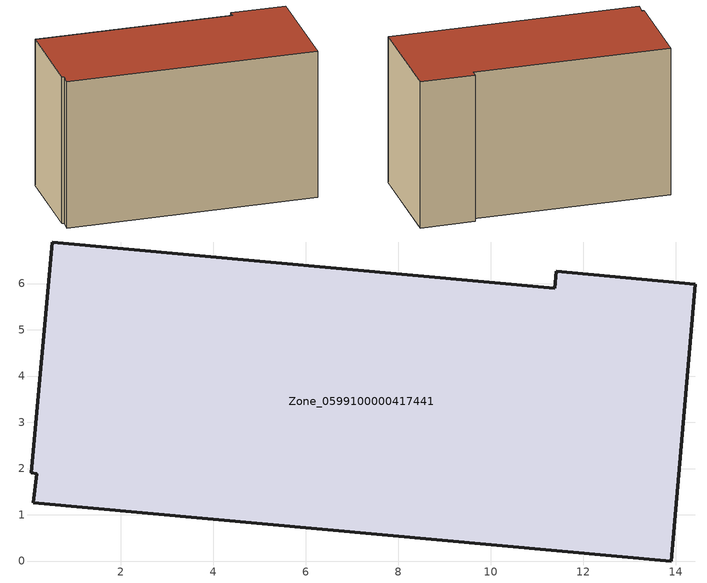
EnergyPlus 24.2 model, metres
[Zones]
Zone_0599100000417441
 floor ground (C_G): 0.18,1.89 0.06,1.91 0.52,6.9 11.38,5.9 11.42,6.26 14.43,5.98 13.9,0 0.1,1.26 z0
 wall outside (C_F): 13.9,0 14.43,5.98 11.42,6.26 11.38,5.9 0.52,6.9 0.06,1.91 0.18,1.89 0.1,1.26 13.9,0 z0:8.52
 roof outside (C_R): 0.18,1.89 0.1,1.26 13.9,0 14.43,5.98 11.42,6.26 11.38,5.9 0.52,6.9 0.06,1.91 z8.52
[BUILDING]
Pand.0599100000417441: North Axis=0; Terrain=City; Loads Convergence Tolerance Value=0.04; Temperature Convergence Tolerance Value=0.4; Solar Distribution=FullExterior; Maximum Number of Warmup Days=25; Minimum Number of Warmup Days=1
[Site:Location]
Rotterdam.The.Hague.AP_ZH_NLD Design_Conditions: Latitude=51.96; Longitude=4.45; Time Zone=1; Elevation=-4.5
[SITE:GROUNDTEMPERATURE:BUILDINGSURFACE]
18, 18, 18, 18, 18, 18, 18, 18, 18, 18, 18, 18
[MATERIAL] Thermal Absorptance=0.9; Solar Absorptance=0.7; Visible Absorptance=0.7
Name | Roughness | Thickness | Conductivity | Density | Specific Heat
G.TI.2006-2014 | MediumSmooth | 0.15 | 0.06 | 540 | 1210
F.TI.2006-2014 | Rough | 0.3 | 0.12 | 1920 | 840
R.TI.2006-2014 | MediumRough | 0.2 | 0.08 | 1500 | 1000
[CONSTRUCTION]
C_G: G.TI.2006-2014
C_F: F.TI.2006-2014
C_R: R.TI.2006-2014
[ZONE]
Zone_0599100000417441: Type=1; Multiplier=1; Ceiling Height=Autocalculate; Volume=Autocalculate; Floor Area=autocalculate; Part of Total Floor Area=Yes
[ZONEINFILTRATION:DESIGNFLOWRATE]
Infil_Zone_0599100000417441: Zone or ZoneList or Space or SpaceList=Zone_0599100000417441; Schedule=AlwaysOn; Design Flow Rate Calculation Method=Flow/Area; Flow Rate per Floor Area=0.0015; Constant Term Coefficient=1; Temperature Term Coefficient=0; Velocity Term Coefficient=0; Velocity Squared Term Coefficient=0
[HVACTEMPLATE:ZONE:IDEALLOADSAIRSYSTEM]
Zone_0599100000417441: Maximum Heating Supply Air Temperature=50; Minimum Cooling Supply Air Temperature=13; Maximum Heating Supply Air Humidity Ratio=0.0156; Minimum Cooling Supply Air Humidity Ratio=0.0077; Heating Limit=NoLimit; Cooling Limit=NoLimit; Dehumidification Control Type=ConstantSensibleHeatRatio; Cooling Sensible Heat Ratio=0.7; Dehumidification Setpoint=60; Humidification Control Type=None; Humidification Setpoint=30; Outdoor Air Method=None; Outdoor Air Flow Rate per Person=0.00944; Outdoor Air Flow Rate per Zone Floor Area=0; Outdoor Air Flow Rate per Zone=0; Demand Controlled Ventilation Type=None; Outdoor Air Economizer Type=NoEconomizer; Heat Recovery Type=None; Sensible Heat Recovery Effectiveness=0.7; Latent Heat Recovery Effectiveness=0.65
[ZONECONTROL:THERMOSTAT]
ThermostatControl_Zone_0599100000417441: Zone or ZoneList=Zone_0599100000417441; Control Type Schedule=DualSetpointControlType; Control 1=Thermostat_Zone_0599100000417441; Temperature Difference Between Cutout And Setpoint=0
[THERMOSTATSETPOINT:DUALSETPOINT]
Thermostat_Zone_0599100000417441: Heating Setpoint Temperature Schedule=HeatingSetpoint_Zone_0599100000417441; Cooling Setpoint Temperature Schedule=CoolingSetpoint_Zone_0599100000417441
[SCHEDULE:COMPACT]
HeatingSetpoint_Zone_0599100000417441: Through: 12/31, For: AllDays, Until: 24:00, 21
CoolingSetpoint_Zone_0599100000417441: Through: 12/31, For: AllDays, Until: 24:00, 24
DualSetpointControlType: Through: 12/31, For: AllDays, Until: 24:00, 4
AlwaysOn: Through: 12/31, For: AllDays, Until: 24:00, 1
